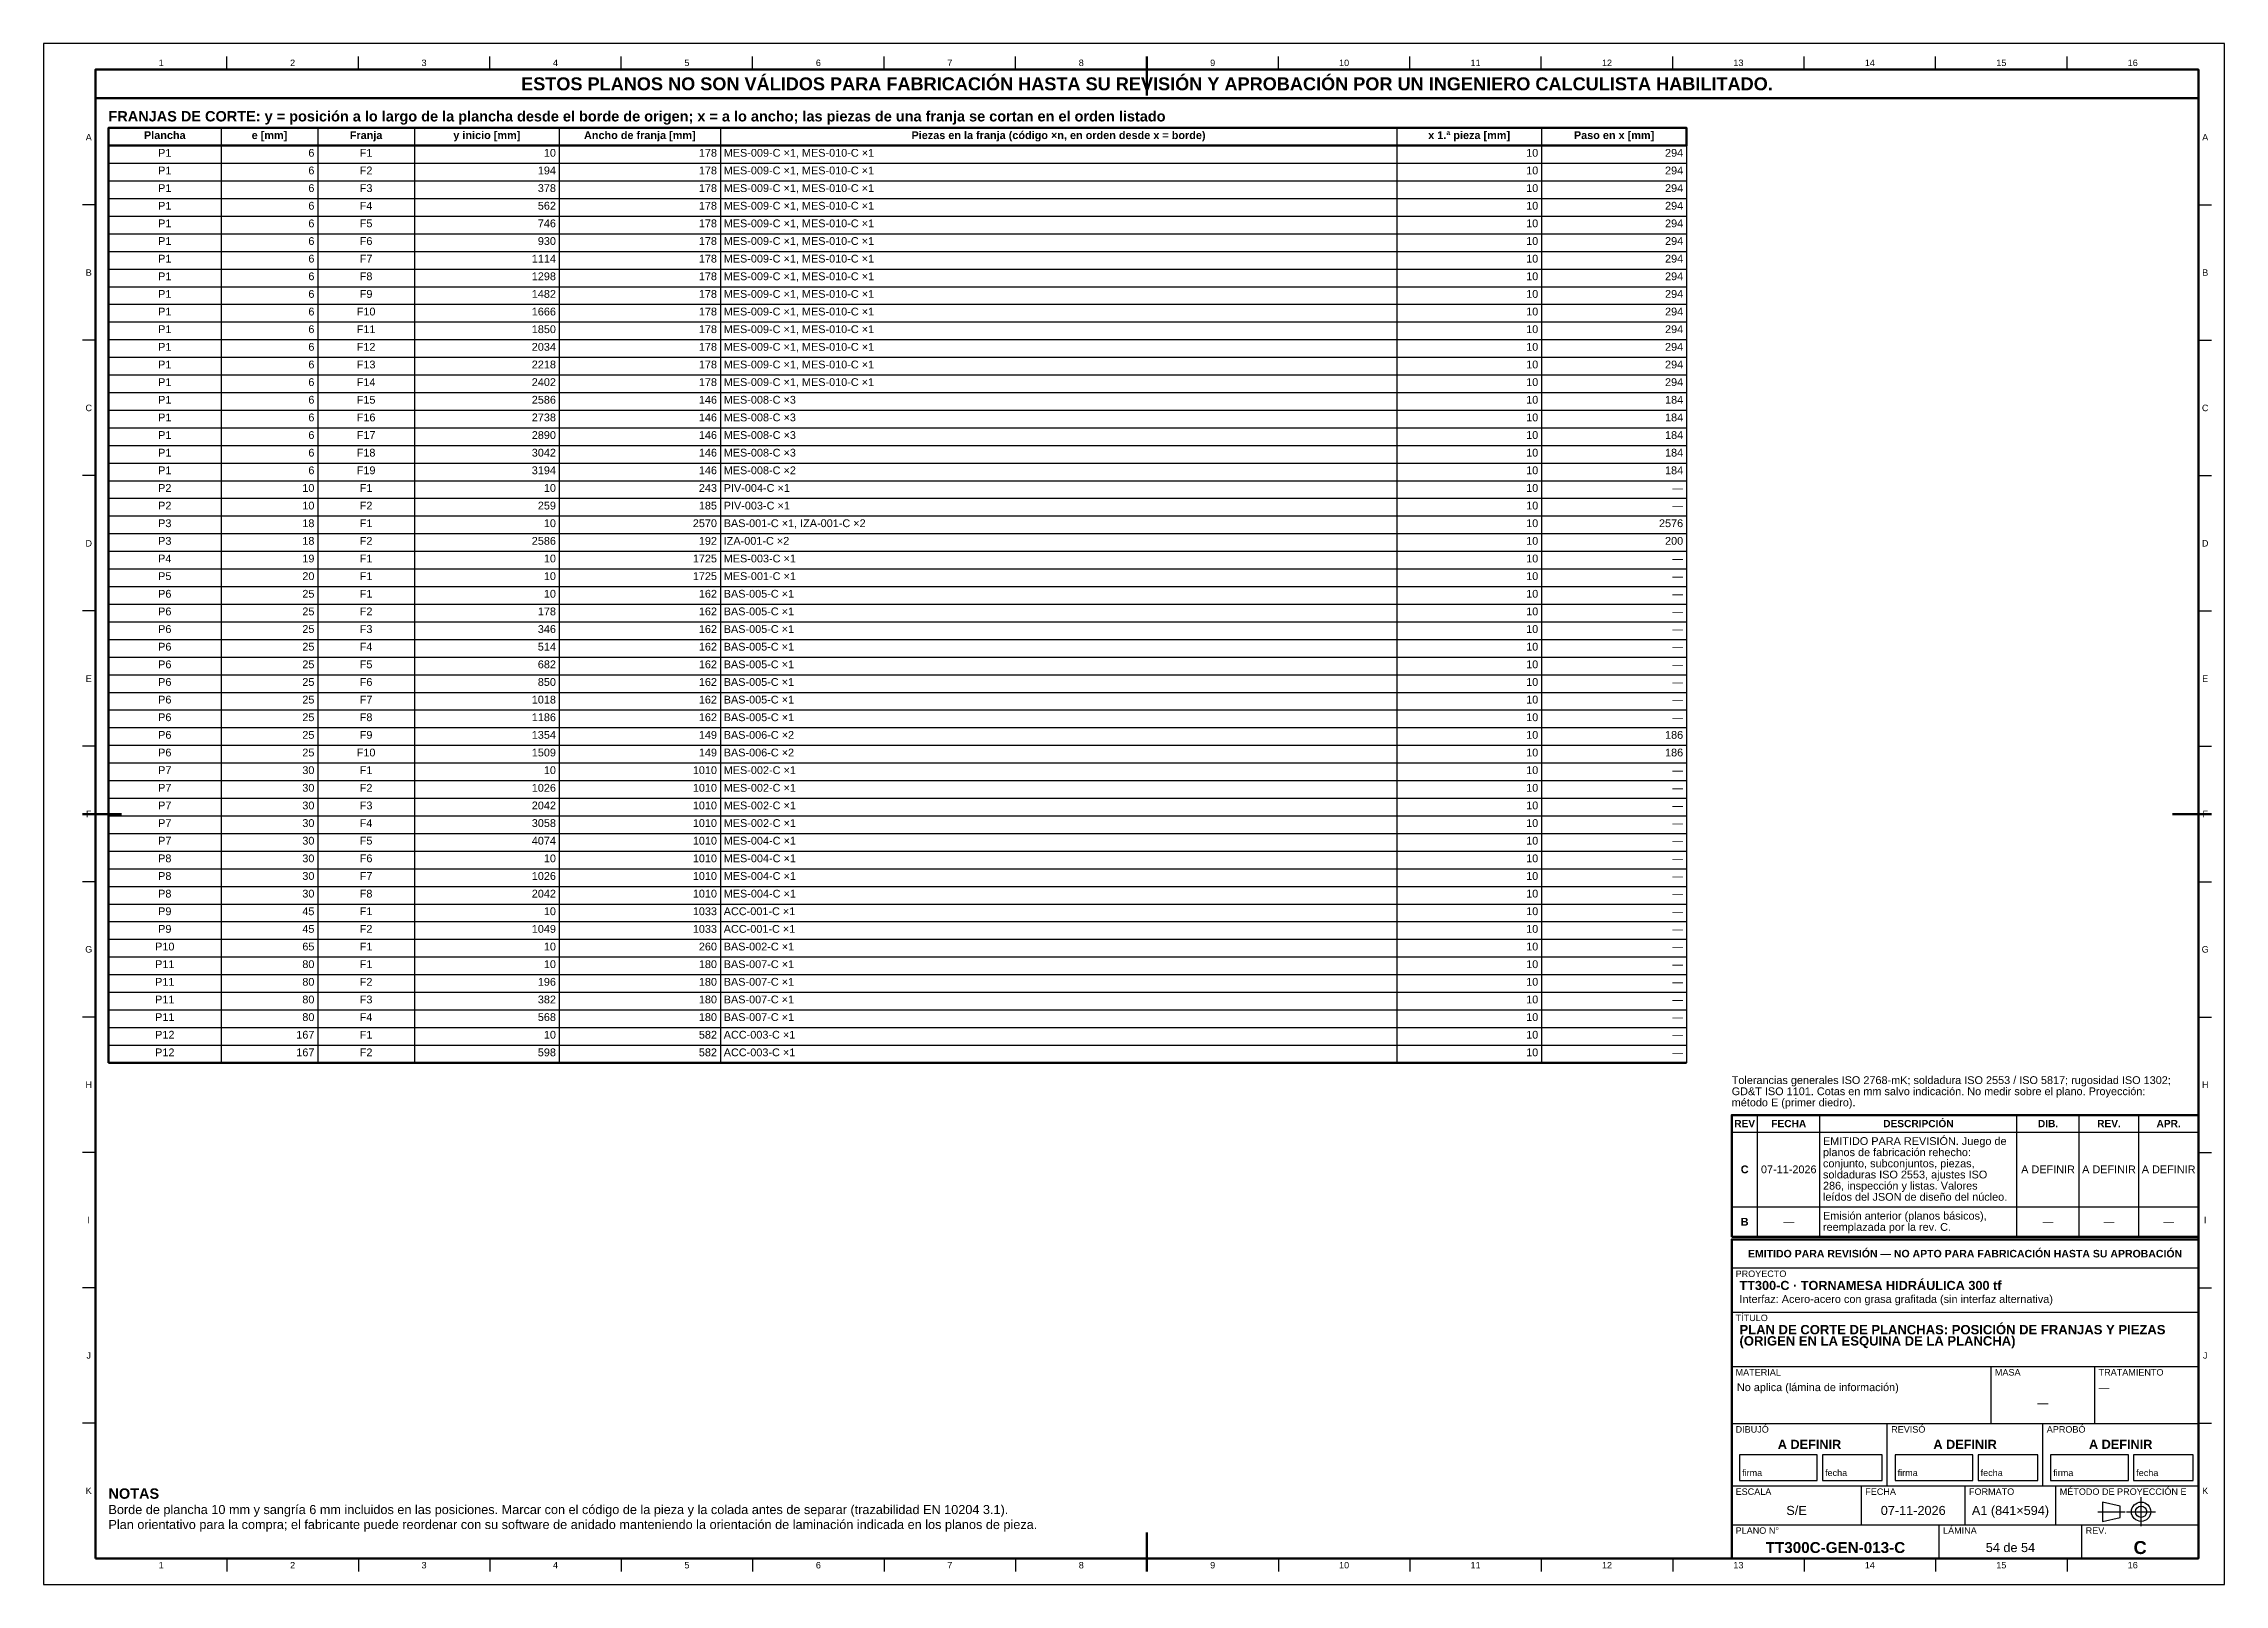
# Model space of a CAD drawing. Header units: millimetres. Extents: x 0 to 841, y 0 to 594.
import ezdxf
from ezdxf.enums import TextEntityAlignment as Align

# ---------------------------------------------------------------- set-up
doc = ezdxf.new("R2010")
doc.units = ezdxf.units.MM
doc.linetypes.add('EJE', pattern=[31, 20, -4, 3, -4])
for name, color, linetype, lineweight in [('EJE', 7, 'EJE', 25), ('FINA', 7, 'CONTINUOUS', 25), ('MARCO', 7, 'CONTINUOUS', 70), ('TXT', 7, 'CONTINUOUS', 25), ('VIS', 7, 'CONTINUOUS', 50)]:
    doc.layers.add(name, color=color, linetype=linetype, lineweight=lineweight)
doc.styles.add('STD', font='LiberationSans-Regular.ttf')
doc.styles.add('STDB', font='LiberationSans-Bold.ttf')

msp = doc.modelspace()

# ---------------------------------------------------------------- linework, layer by layer
at = {"layer": 'EJE'}
for p, q in [((792.14, 28), (802.68, 28)), ((803.3, 28), (814.46, 28)), ((808.88, 22.42), (808.88, 33.58))]:
    msp.add_line(p, q, dxfattribs=at)
at = {"layer": 'FINA'}
for p, q in [((70.69, 584), (70.69, 589)), ((121.38, 584), (121.38, 589)), ((172.06, 584), (172.06, 589)), ((222.75, 584), (222.75, 589)), ((273.44, 584), (273.44, 589)), ((324.12, 584), (324.12, 589)), ((374.81, 584), (374.81, 589)), ((425.5, 584), (425.5, 589)), ((476.19, 584), (476.19, 589)), ((526.88, 584), (526.88, 589)), ((577.56, 584), (577.56, 589)), ((628.25, 584), (628.25, 589)), ((678.94, 584), (678.94, 589)), ((729.62, 584), (729.62, 589)), ((780.31, 584), (780.31, 589)), ((68.47, 561.5), (68.47, 201.1)), ((105.73, 561.5), (105.73, 201.1)), ((142.99, 561.5), (142.99, 201.1)), ((198.88, 561.5), (198.88, 201.1)), ((260.98, 561.5), (260.98, 201.1)), ((521.8, 561.5), (521.8, 201.1)), ((577.69, 561.5), (577.69, 201.1)), ((633.58, 561.5), (633.58, 201.1)), ((25, 554.7), (633.58, 554.7)), ((25, 547.9), (633.58, 547.9)), ((25, 541.1), (633.58, 541.1)), ((20, 531.82), (15, 531.82)), ((25, 534.3), (633.58, 534.3)), ((831, 531.82), (836, 531.82)), ((25, 527.5), (633.58, 527.5)), ((25, 520.7), (633.58, 520.7)), ((25, 513.9), (633.58, 513.9)), ((25, 507.1), (633.58, 507.1)), ((25, 500.3), (633.58, 500.3)), ((25, 493.5), (633.58, 493.5)), ((20, 479.64), (15, 479.64)), ((25, 486.7), (633.58, 486.7)), ((25, 479.9), (633.58, 479.9)), ((831, 479.64), (836, 479.64)), ((25, 473.1), (633.58, 473.1)), ((25, 466.3), (633.58, 466.3)), ((25, 459.5), (633.58, 459.5)), ((25, 452.7), (633.58, 452.7)), ((25, 445.9), (633.58, 445.9)), ((25, 439.1), (633.58, 439.1)), ((25, 432.3), (633.58, 432.3)), ((20, 427.45), (15, 427.45)), ((25, 425.5), (633.58, 425.5)), ((831, 427.45), (836, 427.45)), ((25, 418.7), (633.58, 418.7)), ((25, 411.9), (633.58, 411.9)), ((25, 405.1), (633.58, 405.1)), ((25, 398.3), (633.58, 398.3)), ((25, 391.5), (633.58, 391.5)), ((25, 384.7), (633.58, 384.7)), ((20, 375.27), (15, 375.27)), ((25, 377.9), (633.58, 377.9)), ((25, 371.1), (633.58, 371.1)), ((831, 375.27), (836, 375.27)), ((25, 364.3), (633.58, 364.3)), ((25, 357.5), (633.58, 357.5)), ((25, 350.7), (633.58, 350.7)), ((25, 343.9), (633.58, 343.9)), ((25, 337.1), (633.58, 337.1)), ((25, 330.3), (633.58, 330.3)), ((20, 323.09), (15, 323.09)), ((25, 323.5), (633.58, 323.5)), ((831, 323.09), (836, 323.09)), ((25, 316.7), (633.58, 316.7)), ((25, 309.9), (633.58, 309.9)), ((25, 303.1), (633.58, 303.1)), ((25, 296.3), (633.58, 296.3)), ((25, 289.5), (633.58, 289.5)), ((25, 282.7), (633.58, 282.7)), ((20, 270.91), (15, 270.91)), ((25, 275.9), (633.58, 275.9)), ((831, 270.91), (836, 270.91)), ((25, 269.1), (633.58, 269.1)), ((25, 262.3), (633.58, 262.3)), ((25, 255.5), (633.58, 255.5)), ((25, 248.7), (633.58, 248.7)), ((25, 241.9), (633.58, 241.9)), ((25, 235.1), (633.58, 235.1)), ((25, 228.3), (633.58, 228.3)), ((20, 218.73), (15, 218.73)), ((25, 221.5), (633.58, 221.5)), ((831, 218.73), (836, 218.73)), ((25, 214.7), (633.58, 214.7)), ((25, 207.9), (633.58, 207.9)), ((661, 134), (661, 180.9)), ((685, 134), (685, 180.9)), ((761, 134), (761, 180.9)), ((785, 134), (785, 180.9)), ((808, 134), (808, 180.9)), ((651, 174.4), (831, 174.4)), ((20, 166.55), (15, 166.55)), ((831, 166.55), (836, 166.55)), ((651, 145.6), (831, 145.6)), ((651, 134), (831, 134)), ((651, 133), (831, 133)), ((651, 122), (831, 122)), ((20, 114.36), (15, 114.36)), ((831, 114.36), (836, 114.36)), ((651, 105), (831, 105)), ((651, 84), (831, 84)), ((751, 62), (751, 84)), ((791, 62), (791, 84)), ((20, 62.18), (15, 62.18)), ((651, 62), (831, 62)), ((711, 38), (711, 62)), ((771, 38), (771, 62)), ((831, 62.18), (836, 62.18)), ((651, 38), (831, 38)), ((701, 23), (701, 38)), ((741, 23), (741, 38)), ((776, 23), (776, 38)), ((651, 23), (831, 23)), ((731, 10), (731, 23)), ((786, 10), (786, 23)), ((70.69, 10), (70.69, 5)), ((121.38, 10), (121.38, 5)), ((172.06, 10), (172.06, 5)), ((222.75, 10), (222.75, 5)), ((273.44, 10), (273.44, 5)), ((324.12, 10), (324.12, 5)), ((374.81, 10), (374.81, 5)), ((425.5, 10), (425.5, 5)), ((476.19, 10), (476.19, 5)), ((526.88, 10), (526.88, 5)), ((577.56, 10), (577.56, 5)), ((628.25, 10), (628.25, 5)), ((678.94, 10), (678.94, 5)), ((729.62, 10), (729.62, 5)), ((780.31, 10), (780.31, 5))]:
    msp.add_line(p, q, dxfattribs=at)
for points in [[(0, 0), (841, 0), (841, 594), (0, 594)], [(654, 40), (684, 40), (684, 50), (654, 50)], [(686, 40), (709, 40), (709, 50), (686, 50)], [(714, 40), (744, 40), (744, 50), (714, 50)], [(746, 40), (769, 40), (769, 50), (746, 50)], [(774, 40), (804, 40), (804, 50), (774, 50)], [(806, 40), (829, 40), (829, 50), (806, 50)], [(794, 24.28), (800.82, 25.83), (800.82, 30.17), (794, 31.72)]]:
    msp.add_lwpolyline(points, close=True, dxfattribs=at)
for radius in [3.72, 2.17]:
    msp.add_circle((808.88, 28), radius, dxfattribs=at)
at = {"layer": 'MARCO'}
for p, q in [((425.5, 589), (425.5, 574)), ((15, 297), (30, 297)), ((836, 297), (821, 297)), ((425.5, 5), (425.5, 20))]:
    msp.add_line(p, q, dxfattribs=at)
for points in [[(20, 10), (831, 10), (831, 584), (20, 584)], [(20, 573), (831, 573), (831, 584), (20, 584)], [(651, 134), (831, 134), (831, 180.9), (651, 180.9)], [(651, 10), (831, 10), (831, 133), (651, 133)]]:
    msp.add_lwpolyline(points, close=True, dxfattribs=at)
at = {"layer": 'VIS'}
for p, q in [((25, 561.5), (25, 201.1)), ((25, 201.1), (633.58, 201.1))]:
    msp.add_line(p, q, dxfattribs=at)
msp.add_lwpolyline([(25, 554.7), (633.58, 554.7), (633.58, 561.5), (25, 561.5)], close=True, dxfattribs=at)

# ---------------------------------------------------------------- texts
at = {"layer": 'TXT'}
for s, height, style, p in [('1', 2.5, 'STD', (45.34, 586.6)), ('2', 2.5, 'STD', (96.03, 586.6)), ('3', 2.5, 'STD', (146.72, 586.6)), ('ESTOS PLANOS NO SON VÁLIDOS PARA FABRICACIÓN HASTA SU REVISIÓN Y APROBACIÓN POR UN INGENIERO CALCULISTA HABILITADO.', 5, 'STDB', (425.5, 578.5)), ('4', 2.5, 'STD', (197.41, 586.6)), ('5', 2.5, 'STD', (248.09, 586.6)), ('6', 2.5, 'STD', (298.78, 586.6)), ('7', 2.5, 'STD', (349.47, 586.6)), ('8', 2.5, 'STD', (400.16, 586.6)), ('9', 2.5, 'STD', (450.84, 586.6)), ('10', 2.5, 'STD', (501.53, 586.6)), ('11', 2.5, 'STD', (552.22, 586.6)), ('12', 2.5, 'STD', (602.91, 586.6)), ('13', 2.5, 'STD', (653.59, 586.6)), ('14', 2.5, 'STD', (704.28, 586.6)), ('15', 2.5, 'STD', (754.97, 586.6)), ('16', 2.5, 'STD', (805.66, 586.6)), ('A', 2.5, 'STD', (17.4, 557.91)), ('Plancha', 3, 'STDB', (46.73, 558.7)), ('e [mm]', 3, 'STDB', (87.1, 558.7)), ('Franja', 3, 'STDB', (124.36, 558.7)), ('y inicio [mm]', 3, 'STDB', (170.93, 558.7)), ('Ancho de franja [mm]', 3, 'STDB', (229.93, 558.7)), ('Piezas en la franja (código ×n, en orden desde x = borde)', 3, 'STDB', (391.39, 558.7)), ('x 1.ª pieza [mm]', 3, 'STDB', (549.75, 558.7)), ('Paso en x [mm]', 3, 'STDB', (605.63, 558.7)), ('A', 2.5, 'STD', (833.6, 557.91)), ('P1', 3, 'STD', (46.73, 551.9)), ('F1', 3, 'STD', (124.36, 551.9)), ('P1', 3, 'STD', (46.73, 545.1)), ('P1', 3, 'STD', (46.73, 538.3)), ('F2', 3, 'STD', (124.36, 545.1)), ('F3', 3, 'STD', (124.36, 538.3)), ('P1', 3, 'STD', (46.73, 531.5)), ('F4', 3, 'STD', (124.36, 531.5)), ('P1', 3, 'STD', (46.73, 524.7)), ('F5', 3, 'STD', (124.36, 524.7)), ('P1', 3, 'STD', (46.73, 517.9)), ('F6', 3, 'STD', (124.36, 517.9)), ('B', 2.5, 'STD', (17.4, 505.73)), ('P1', 3, 'STD', (46.73, 511.1)), ('P1', 3, 'STD', (46.73, 504.3)), ('F7', 3, 'STD', (124.36, 511.1)), ('F8', 3, 'STD', (124.36, 504.3)), ('B', 2.5, 'STD', (833.6, 505.73)), ('P1', 3, 'STD', (46.73, 497.5)), ('F9', 3, 'STD', (124.36, 497.5)), ('P1', 3, 'STD', (46.73, 490.7)), ('F10', 3, 'STD', (124.36, 490.7)), ('P1', 3, 'STD', (46.73, 483.9)), ('F11', 3, 'STD', (124.36, 483.9)), ('P1', 3, 'STD', (46.73, 477.1)), ('P1', 3, 'STD', (46.73, 470.3)), ('F12', 3, 'STD', (124.36, 477.1)), ('F13', 3, 'STD', (124.36, 470.3)), ('P1', 3, 'STD', (46.73, 463.5)), ('F14', 3, 'STD', (124.36, 463.5)), ('C', 2.5, 'STD', (17.4, 453.55)), ('P1', 3, 'STD', (46.73, 456.7)), ('F15', 3, 'STD', (124.36, 456.7)), ('C', 2.5, 'STD', (833.6, 453.55)), ('P1', 3, 'STD', (46.73, 449.9)), ('F16', 3, 'STD', (124.36, 449.9)), ('P1', 3, 'STD', (46.73, 443.1)), ('P1', 3, 'STD', (46.73, 436.3)), ('F17', 3, 'STD', (124.36, 443.1)), ('F18', 3, 'STD', (124.36, 436.3)), ('P1', 3, 'STD', (46.73, 429.5)), ('F19', 3, 'STD', (124.36, 429.5)), ('P2', 3, 'STD', (46.73, 422.7)), ('F1', 3, 'STD', (124.36, 422.7)), ('P2', 3, 'STD', (46.73, 415.9)), ('F2', 3, 'STD', (124.36, 415.9)), ('P3', 3, 'STD', (46.73, 409.1)), ('P3', 3, 'STD', (46.73, 402.3)), ('F1', 3, 'STD', (124.36, 409.1)), ('F2', 3, 'STD', (124.36, 402.3)), ('D', 2.5, 'STD', (17.4, 401.36)), ('P4', 3, 'STD', (46.73, 395.5)), ('F1', 3, 'STD', (124.36, 395.5)), ('D', 2.5, 'STD', (833.6, 401.36)), ('P5', 3, 'STD', (46.73, 388.7)), ('F1', 3, 'STD', (124.36, 388.7)), ('P6', 3, 'STD', (46.73, 381.9)), ('F1', 3, 'STD', (124.36, 381.9)), ('P6', 3, 'STD', (46.73, 375.1)), ('F2', 3, 'STD', (124.36, 375.1)), ('P6', 3, 'STD', (46.73, 368.3)), ('P6', 3, 'STD', (46.73, 361.5)), ('F3', 3, 'STD', (124.36, 368.3)), ('F4', 3, 'STD', (124.36, 361.5)), ('P6', 3, 'STD', (46.73, 354.7)), ('F5', 3, 'STD', (124.36, 354.7)), ('E', 2.5, 'STD', (17.4, 349.18)), ('P6', 3, 'STD', (46.73, 347.9)), ('F6', 3, 'STD', (124.36, 347.9)), ('E', 2.5, 'STD', (833.6, 349.18)), ('P6', 3, 'STD', (46.73, 341.1)), ('F7', 3, 'STD', (124.36, 341.1)), ('P6', 3, 'STD', (46.73, 334.3)), ('P6', 3, 'STD', (46.73, 327.5)), ('F8', 3, 'STD', (124.36, 334.3)), ('F9', 3, 'STD', (124.36, 327.5)), ('P6', 3, 'STD', (46.73, 320.7)), ('F10', 3, 'STD', (124.36, 320.7)), ('P7', 3, 'STD', (46.73, 313.9)), ('F1', 3, 'STD', (124.36, 313.9)), ('P7', 3, 'STD', (46.73, 307.1)), ('F2', 3, 'STD', (124.36, 307.1)), ('F', 2.5, 'STD', (17.4, 297)), ('P7', 3, 'STD', (46.73, 300.3)), ('P7', 3, 'STD', (46.73, 293.5)), ('F3', 3, 'STD', (124.36, 300.3)), ('F4', 3, 'STD', (124.36, 293.5)), ('F', 2.5, 'STD', (833.6, 297)), ('P7', 3, 'STD', (46.73, 286.7)), ('F5', 3, 'STD', (124.36, 286.7)), ('P8', 3, 'STD', (46.73, 279.9)), ('F6', 3, 'STD', (124.36, 279.9)), ('P8', 3, 'STD', (46.73, 273.1)), ('F7', 3, 'STD', (124.36, 273.1)), ('P8', 3, 'STD', (46.73, 266.3)), ('P9', 3, 'STD', (46.73, 259.5)), ('F8', 3, 'STD', (124.36, 266.3)), ('F1', 3, 'STD', (124.36, 259.5)), ('P9', 3, 'STD', (46.73, 252.7)), ('F2', 3, 'STD', (124.36, 252.7)), ('G', 2.5, 'STD', (17.4, 244.82)), ('P10', 3, 'STD', (46.73, 245.9)), ('F1', 3, 'STD', (124.36, 245.9)), ('G', 2.5, 'STD', (833.6, 244.82)), ('P11', 3, 'STD', (46.73, 239.1)), ('F1', 3, 'STD', (124.36, 239.1)), ('P11', 3, 'STD', (46.73, 232.3)), ('F2', 3, 'STD', (124.36, 232.3)), ('P11', 3, 'STD', (46.73, 225.5)), ('P11', 3, 'STD', (46.73, 218.7)), ('F3', 3, 'STD', (124.36, 225.5)), ('F4', 3, 'STD', (124.36, 218.7)), ('P12', 3, 'STD', (46.73, 211.9)), ('F1', 3, 'STD', (124.36, 211.9)), ('P12', 3, 'STD', (46.73, 205.1)), ('F2', 3, 'STD', (124.36, 205.1)), ('H', 2.5, 'STD', (17.4, 192.64)), ('H', 2.5, 'STD', (833.6, 192.64)), ('REV', 2.8, 'STDB', (656, 177.65)), ('FECHA', 2.8, 'STDB', (673, 177.65)), ('DESCRIPCIÓN', 2.8, 'STDB', (723, 177.65)), ('DIB.', 2.8, 'STDB', (773, 177.65)), ('REV.', 2.8, 'STDB', (796.5, 177.65)), ('APR.', 2.8, 'STDB', (819.5, 177.65)), ('C', 3, 'STDB', (656, 160)), ('07-11-2026', 3, 'STD', (673, 160)), ('A DEFINIR', 3, 'STD', (773, 160)), ('A DEFINIR', 3, 'STD', (796.5, 160)), ('A DEFINIR', 3, 'STD', (819.5, 160)), ('I', 2.5, 'STD', (17.4, 140.45)), ('B', 3, 'STDB', (656, 139.8)), ('—', 3, 'STD', (673, 139.8)), ('—', 3, 'STD', (773, 139.8)), ('—', 3, 'STD', (796.5, 139.8)), ('—', 3, 'STD', (819.5, 139.8)), ('I', 2.5, 'STD', (833.6, 140.45)), ('EMITIDO PARA REVISIÓN — NO APTO PARA FABRICACIÓN HASTA SU APROBACIÓN', 2.9, 'STDB', (741, 127.5)), ('J', 2.5, 'STD', (17.4, 88.27)), ('J', 2.5, 'STD', (833.6, 88.27)), ('—', 3, 'STD', (771, 70)), ('A DEFINIR', 3.5, 'STDB', (681, 54)), ('A DEFINIR', 3.5, 'STDB', (741, 54)), ('A DEFINIR', 3.5, 'STDB', (801, 54)), ('K', 2.5, 'STD', (17.4, 36.09)), ('K', 2.5, 'STD', (833.6, 36.09)), ('S/E', 3.5, 'STD', (676, 28.5)), ('07-11-2026', 3.5, 'STD', (721, 28.5)), ('A1 (841×594)', 3.5, 'STD', (758.5, 28.5)), ('1', 2.5, 'STD', (45.34, 7.4)), ('2', 2.5, 'STD', (96.03, 7.4)), ('3', 2.5, 'STD', (146.72, 7.4)), ('4', 2.5, 'STD', (197.41, 7.4)), ('5', 2.5, 'STD', (248.09, 7.4)), ('6', 2.5, 'STD', (298.78, 7.4)), ('7', 2.5, 'STD', (349.47, 7.4)), ('8', 2.5, 'STD', (400.16, 7.4)), ('9', 2.5, 'STD', (450.84, 7.4)), ('10', 2.5, 'STD', (501.53, 7.4)), ('11', 2.5, 'STD', (552.22, 7.4)), ('12', 2.5, 'STD', (602.91, 7.4)), ('13', 2.5, 'STD', (653.59, 7.4)), ('TT300C-GEN-013-C', 4.2, 'STDB', (691, 14.2)), ('14', 2.5, 'STD', (704.28, 7.4)), ('54 de 54', 3.5, 'STD', (758.5, 14.2)), ('15', 2.5, 'STD', (754.97, 7.4)), ('16', 2.5, 'STD', (805.66, 7.4)), ('C', 5, 'STDB', (808.5, 14.2))]:
    msp.add_text(s, height=height, dxfattribs=dict(at, style=style)).set_placement(p, align=Align.MIDDLE_CENTER)
for s, height, style, p in [('FRANJAS DE CORTE: y = posición a lo largo de la plancha desde el borde de origen; x = a lo ancho; las piezas de una franja se cortan en el orden listado', 4, 'STDB', (25, 568)), ('planos de fabricación rehecho:', 3, 'STD', (686.2, 168.1)), ('EMITIDO PARA REVISIÓN. Juego de', 3, 'STD', (686.2, 172.4)), ('conjunto, subconjuntos, piezas,', 3, 'STD', (686.2, 163.8)), ('soldaduras ISO 2553, ajustes ISO', 3, 'STD', (686.2, 159.5)), ('286, inspección y listas. Valores', 3, 'STD', (686.2, 155.2)), ('leídos del JSON de diseño del núcleo.', 3, 'STD', (686.2, 150.9)), ('Emisión anterior (planos básicos),', 3, 'STD', (686.2, 143.6)), ('reemplazada por la rev. C.', 3, 'STD', (686.2, 139.3)), ('PROYECTO', 2.5, 'STD', (652.5, 121)), ('TT300-C · TORNAMESA HIDRÁULICA 300 tf', 3.5, 'STDB', (654, 117)), ('Interfaz: Acero-acero con grasa grafitada (sin interfaz alternativa)', 3, 'STD', (654, 111.5)), ('TÍTULO', 2.5, 'STD', (652.5, 104)), ('PLAN DE CORTE DE PLANCHAS: POSICIÓN DE FRANJAS Y PIEZAS', 3.6, 'STDB', (654, 100)), ('(ORIGEN EN LA ESQUINA DE LA PLANCHA)', 3.6, 'STDB', (654, 95.68)), ('MATERIAL', 2.5, 'STD', (652.5, 83)), ('No aplica (lámina de información)', 3, 'STD', (653, 77.5)), ('MASA', 2.5, 'STD', (752.5, 83)), ('—', 3, 'STD', (792.5, 77.5)), ('TRATAMIENTO', 2.5, 'STD', (792.5, 83)), ('DIBUJÓ', 2.5, 'STD', (652.5, 61)), ('REVISÓ', 2.5, 'STD', (712.5, 61)), ('APROBÓ', 2.5, 'STD', (772.5, 61)), ('NOTAS', 4, 'STDB', (25, 37)), ('ESCALA', 2.5, 'STD', (652.5, 37)), ('FECHA', 2.5, 'STD', (702.5, 37)), ('FORMATO', 2.5, 'STD', (742.5, 37)), ('MÉTODO DE PROYECCIÓN E', 2.5, 'STD', (777.5, 37)), ('Borde de plancha 10 mm y sangría 6 mm incluidos en las posiciones. Marcar con el código de la pieza y la colada antes de separar (trazabilidad EN 10204 3.1).', 3.5, 'STD', (25, 30.6)), ('Plan orientativo para la compra; el fabricante puede reordenar con su software de anidado manteniendo la orientación de laminación indicada en los planos de pieza.', 3.5, 'STD', (25, 24.83)), ('PLANO N°', 2.5, 'STD', (652.5, 22)), ('LÁMINA', 2.5, 'STD', (732.5, 22)), ('REV.', 2.5, 'STD', (787.5, 22))]:
    msp.add_text(s, height=height, dxfattribs=dict(at, style=style)).set_placement(p, align=Align.TOP_LEFT)
at = {"layer": 'TXT', "style": 'STD'}
for s, p in [('6', (104.43, 551.9)), ('10', (197.58, 551.9)), ('178', (259.68, 551.9)), ('10', (576.39, 551.9)), ('294', (632.28, 551.9)), ('6', (104.43, 545.1)), ('6', (104.43, 538.3)), ('378', (197.58, 538.3)), ('194', (197.58, 545.1)), ('178', (259.68, 545.1)), ('178', (259.68, 538.3)), ('10', (576.39, 545.1)), ('10', (576.39, 538.3)), ('294', (632.28, 545.1)), ('294', (632.28, 538.3)), ('6', (104.43, 531.5)), ('562', (197.58, 531.5)), ('178', (259.68, 531.5)), ('10', (576.39, 531.5)), ('294', (632.28, 531.5)), ('6', (104.43, 524.7)), ('746', (197.58, 524.7)), ('178', (259.68, 524.7)), ('10', (576.39, 524.7)), ('294', (632.28, 524.7)), ('6', (104.43, 517.9)), ('930', (197.58, 517.9)), ('178', (259.68, 517.9)), ('10', (576.39, 517.9)), ('294', (632.28, 517.9)), ('6', (104.43, 511.1)), ('6', (104.43, 504.3)), ('1114', (197.58, 511.1)), ('1298', (197.58, 504.3)), ('178', (259.68, 511.1)), ('178', (259.68, 504.3)), ('10', (576.39, 511.1)), ('10', (576.39, 504.3)), ('294', (632.28, 511.1)), ('294', (632.28, 504.3)), ('6', (104.43, 497.5)), ('1482', (197.58, 497.5)), ('178', (259.68, 497.5)), ('10', (576.39, 497.5)), ('294', (632.28, 497.5)), ('6', (104.43, 490.7)), ('1666', (197.58, 490.7)), ('178', (259.68, 490.7)), ('10', (576.39, 490.7)), ('294', (632.28, 490.7)), ('6', (104.43, 483.9)), ('1850', (197.58, 483.9)), ('178', (259.68, 483.9)), ('10', (576.39, 483.9)), ('294', (632.28, 483.9)), ('6', (104.43, 477.1)), ('6', (104.43, 470.3)), ('2034', (197.58, 477.1)), ('2218', (197.58, 470.3)), ('178', (259.68, 477.1)), ('178', (259.68, 470.3)), ('10', (576.39, 477.1)), ('10', (576.39, 470.3)), ('294', (632.28, 477.1)), ('294', (632.28, 470.3)), ('6', (104.43, 463.5)), ('2402', (197.58, 463.5)), ('178', (259.68, 463.5)), ('10', (576.39, 463.5)), ('294', (632.28, 463.5)), ('6', (104.43, 456.7)), ('2586', (197.58, 456.7)), ('146', (259.68, 456.7)), ('10', (576.39, 456.7)), ('184', (632.28, 456.7)), ('6', (104.43, 449.9)), ('2738', (197.58, 449.9)), ('146', (259.68, 449.9)), ('10', (576.39, 449.9)), ('184', (632.28, 449.9)), ('6', (104.43, 443.1)), ('6', (104.43, 436.3)), ('3042', (197.58, 436.3)), ('2890', (197.58, 443.1)), ('146', (259.68, 443.1)), ('146', (259.68, 436.3)), ('10', (576.39, 443.1)), ('10', (576.39, 436.3)), ('184', (632.28, 443.1)), ('184', (632.28, 436.3)), ('6', (104.43, 429.5)), ('3194', (197.58, 429.5)), ('146', (259.68, 429.5)), ('10', (576.39, 429.5)), ('184', (632.28, 429.5)), ('10', (104.43, 422.7)), ('10', (197.58, 422.7)), ('243', (259.68, 422.7)), ('10', (576.39, 422.7)), ('—', (632.28, 422.7)), ('10', (104.43, 415.9)), ('259', (197.58, 415.9)), ('185', (259.68, 415.9)), ('10', (576.39, 415.9)), ('—', (632.28, 415.9)), ('18', (104.43, 409.1)), ('18', (104.43, 402.3)), ('2586', (197.58, 402.3)), ('10', (197.58, 409.1)), ('2570', (259.68, 409.1)), ('192', (259.68, 402.3)), ('10', (576.39, 409.1)), ('10', (576.39, 402.3)), ('2576', (632.28, 409.1)), ('200', (632.28, 402.3)), ('19', (104.43, 395.5)), ('10', (197.58, 395.5)), ('1725', (259.68, 395.5)), ('10', (576.39, 395.5)), ('20', (104.43, 388.7)), ('10', (197.58, 388.7)), ('1725', (259.68, 388.7)), ('10', (576.39, 388.7)), ('—', (632.28, 395.5)), ('—', (632.28, 388.7)), ('25', (104.43, 381.9)), ('10', (197.58, 381.9)), ('162', (259.68, 381.9)), ('10', (576.39, 381.9)), ('—', (632.28, 381.9)), ('25', (104.43, 375.1)), ('178', (197.58, 375.1)), ('162', (259.68, 375.1)), ('10', (576.39, 375.1)), ('—', (632.28, 375.1)), ('25', (104.43, 368.3)), ('25', (104.43, 361.5)), ('346', (197.58, 368.3)), ('514', (197.58, 361.5)), ('162', (259.68, 368.3)), ('162', (259.68, 361.5)), ('10', (576.39, 368.3)), ('10', (576.39, 361.5)), ('—', (632.28, 368.3)), ('25', (104.43, 354.7)), ('682', (197.58, 354.7)), ('162', (259.68, 354.7)), ('10', (576.39, 354.7)), ('—', (632.28, 361.5)), ('—', (632.28, 354.7)), ('25', (104.43, 347.9)), ('850', (197.58, 347.9)), ('162', (259.68, 347.9)), ('10', (576.39, 347.9)), ('—', (632.28, 347.9)), ('25', (104.43, 341.1)), ('1018', (197.58, 341.1)), ('162', (259.68, 341.1)), ('10', (576.39, 341.1)), ('—', (632.28, 341.1)), ('25', (104.43, 334.3)), ('25', (104.43, 327.5)), ('1186', (197.58, 334.3)), ('1354', (197.58, 327.5)), ('162', (259.68, 334.3)), ('149', (259.68, 327.5)), ('10', (576.39, 334.3)), ('10', (576.39, 327.5)), ('186', (632.28, 327.5)), ('—', (632.28, 334.3)), ('25', (104.43, 320.7)), ('1509', (197.58, 320.7)), ('149', (259.68, 320.7)), ('10', (576.39, 320.7)), ('186', (632.28, 320.7)), ('30', (104.43, 313.9)), ('10', (197.58, 313.9)), ('1010', (259.68, 313.9)), ('10', (576.39, 313.9)), ('—', (632.28, 313.9)), ('30', (104.43, 307.1)), ('1026', (197.58, 307.1)), ('1010', (259.68, 307.1)), ('10', (576.39, 307.1)), ('—', (632.28, 307.1)), ('30', (104.43, 300.3)), ('30', (104.43, 293.5)), ('3058', (197.58, 293.5)), ('2042', (197.58, 300.3)), ('1010', (259.68, 300.3)), ('1010', (259.68, 293.5)), ('10', (576.39, 300.3)), ('10', (576.39, 293.5)), ('—', (632.28, 300.3)), ('30', (104.43, 286.7)), ('4074', (197.58, 286.7)), ('1010', (259.68, 286.7)), ('10', (576.39, 286.7)), ('—', (632.28, 293.5)), ('—', (632.28, 286.7)), ('30', (104.43, 279.9)), ('10', (197.58, 279.9)), ('1010', (259.68, 279.9)), ('10', (576.39, 279.9)), ('—', (632.28, 279.9)), ('30', (104.43, 273.1)), ('1026', (197.58, 273.1)), ('1010', (259.68, 273.1)), ('10', (576.39, 273.1)), ('—', (632.28, 273.1)), ('45', (104.43, 259.5)), ('30', (104.43, 266.3)), ('2042', (197.58, 266.3)), ('10', (197.58, 259.5)), ('1010', (259.68, 266.3)), ('1033', (259.68, 259.5)), ('10', (576.39, 266.3)), ('10', (576.39, 259.5)), ('—', (632.28, 266.3)), ('45', (104.43, 252.7)), ('1049', (197.58, 252.7)), ('1033', (259.68, 252.7)), ('10', (576.39, 252.7)), ('—', (632.28, 259.5)), ('—', (632.28, 252.7)), ('65', (104.43, 245.9)), ('10', (197.58, 245.9)), ('260', (259.68, 245.9)), ('10', (576.39, 245.9)), ('—', (632.28, 245.9)), ('80', (104.43, 239.1)), ('10', (197.58, 239.1)), ('180', (259.68, 239.1)), ('10', (576.39, 239.1)), ('—', (632.28, 239.1)), ('80', (104.43, 232.3)), ('196', (197.58, 232.3)), ('180', (259.68, 232.3)), ('10', (576.39, 232.3)), ('—', (632.28, 232.3)), ('80', (104.43, 225.5)), ('80', (104.43, 218.7)), ('382', (197.58, 225.5)), ('568', (197.58, 218.7)), ('180', (259.68, 225.5)), ('180', (259.68, 218.7)), ('10', (576.39, 225.5)), ('10', (576.39, 218.7)), ('—', (632.28, 225.5)), ('167', (104.43, 211.9)), ('10', (197.58, 211.9)), ('582', (259.68, 211.9)), ('10', (576.39, 211.9)), ('—', (632.28, 218.7)), ('—', (632.28, 211.9)), ('167', (104.43, 205.1)), ('598', (197.58, 205.1)), ('582', (259.68, 205.1)), ('10', (576.39, 205.1)), ('—', (632.28, 205.1))]:
    msp.add_text(s, height=3, dxfattribs=at).set_placement(p, align=Align.MIDDLE_RIGHT)
for s, p in [('MES-009-C ×1, MES-010-C ×1', (262.28, 551.9)), ('MES-009-C ×1, MES-010-C ×1', (262.28, 545.1)), ('MES-009-C ×1, MES-010-C ×1', (262.28, 538.3)), ('MES-009-C ×1, MES-010-C ×1', (262.28, 531.5)), ('MES-009-C ×1, MES-010-C ×1', (262.28, 524.7)), ('MES-009-C ×1, MES-010-C ×1', (262.28, 517.9)), ('MES-009-C ×1, MES-010-C ×1', (262.28, 511.1)), ('MES-009-C ×1, MES-010-C ×1', (262.28, 504.3)), ('MES-009-C ×1, MES-010-C ×1', (262.28, 497.5)), ('MES-009-C ×1, MES-010-C ×1', (262.28, 490.7)), ('MES-009-C ×1, MES-010-C ×1', (262.28, 483.9)), ('MES-009-C ×1, MES-010-C ×1', (262.28, 477.1)), ('MES-009-C ×1, MES-010-C ×1', (262.28, 470.3)), ('MES-009-C ×1, MES-010-C ×1', (262.28, 463.5)), ('MES-008-C ×3', (262.28, 456.7)), ('MES-008-C ×3', (262.28, 449.9)), ('MES-008-C ×3', (262.28, 443.1)), ('MES-008-C ×3', (262.28, 436.3)), ('MES-008-C ×2', (262.28, 429.5)), ('PIV-004-C ×1', (262.28, 422.7)), ('PIV-003-C ×1', (262.28, 415.9)), ('BAS-001-C ×1, IZA-001-C ×2', (262.28, 409.1)), ('IZA-001-C ×2', (262.28, 402.3)), ('MES-003-C ×1', (262.28, 395.5)), ('MES-001-C ×1', (262.28, 388.7)), ('BAS-005-C ×1', (262.28, 381.9)), ('BAS-005-C ×1', (262.28, 375.1)), ('BAS-005-C ×1', (262.28, 368.3)), ('BAS-005-C ×1', (262.28, 361.5)), ('BAS-005-C ×1', (262.28, 354.7)), ('BAS-005-C ×1', (262.28, 347.9)), ('BAS-005-C ×1', (262.28, 341.1)), ('BAS-005-C ×1', (262.28, 334.3)), ('BAS-006-C ×2', (262.28, 327.5)), ('BAS-006-C ×2', (262.28, 320.7)), ('MES-002-C ×1', (262.28, 313.9)), ('MES-002-C ×1', (262.28, 307.1)), ('MES-002-C ×1', (262.28, 300.3)), ('MES-002-C ×1', (262.28, 293.5)), ('MES-004-C ×1', (262.28, 286.7)), ('MES-004-C ×1', (262.28, 279.9)), ('MES-004-C ×1', (262.28, 273.1)), ('ACC-001-C ×1', (262.28, 259.5)), ('MES-004-C ×1', (262.28, 266.3)), ('ACC-001-C ×1', (262.28, 252.7)), ('BAS-002-C ×1', (262.28, 245.9)), ('BAS-007-C ×1', (262.28, 239.1)), ('BAS-007-C ×1', (262.28, 232.3)), ('BAS-007-C ×1', (262.28, 225.5)), ('BAS-007-C ×1', (262.28, 218.7)), ('ACC-003-C ×1', (262.28, 211.9)), ('ACC-003-C ×1', (262.28, 205.1))]:
    msp.add_text(s, height=3, dxfattribs=at).set_placement(p, align=Align.MIDDLE_LEFT)
for s, height, p in [('Tolerancias generales ISO 2768-mK; soldadura ISO 2553 / ISO 5817; rugosidad ISO 1302;', 3, (651, 192)), ('GD&T ISO 1101. Cotas en mm salvo indicación. No medir sobre el plano. Proyección:', 3, (651, 187.7)), ('método E (primer diedro).', 3, (651, 183.4)), ('firma', 2.5, (655, 41)), ('fecha', 2.5, (687, 41)), ('firma', 2.5, (715, 41)), ('fecha', 2.5, (747, 41)), ('firma', 2.5, (775, 41)), ('fecha', 2.5, (807, 41))]:
    msp.add_text(s, height=height, dxfattribs=at).set_placement(p, align=Align.BOTTOM_LEFT)

doc.saveas('drawing.dxf')
